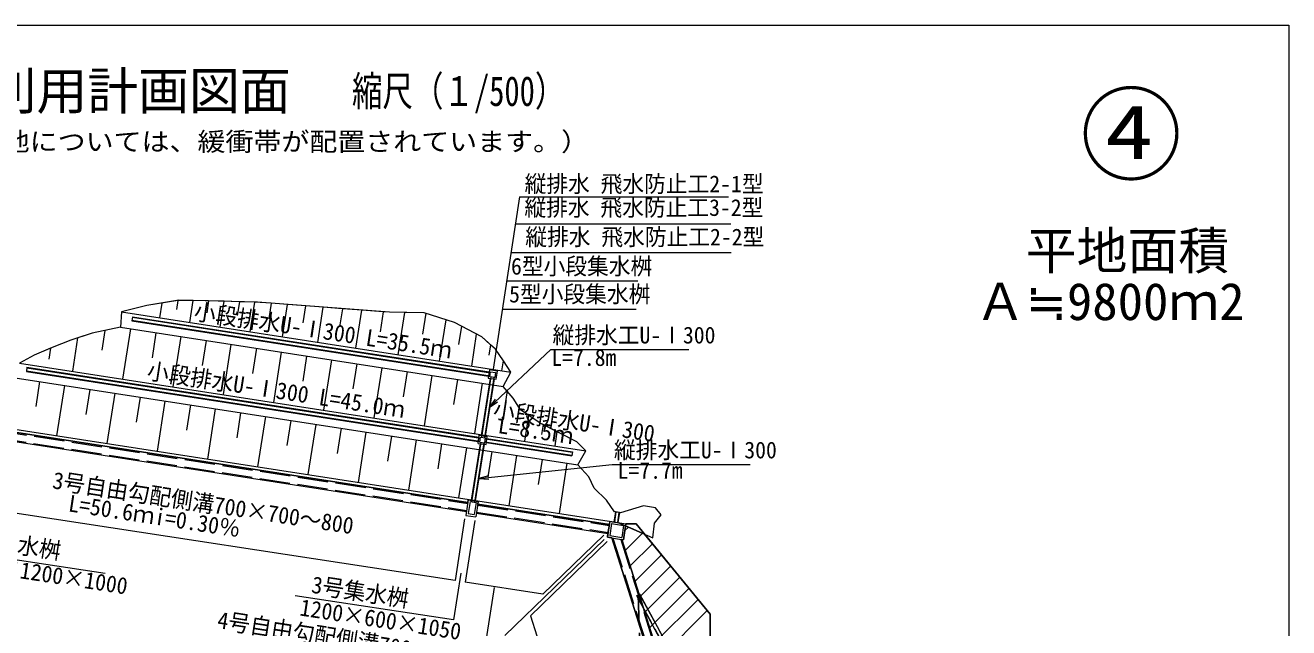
# Model space of a CAD drawing. Units: millimetres on the paper. Extents: x 0 to 442, y -44 to 297.
# Drawn here: x 171.6 to 420, y 178.6 to 297 of the extents above; entities that cross this region are included whole.
import ezdxf
from ezdxf.enums import TextEntityAlignment as Align

# ---------------------------------------------------------------- set-up
doc = ezdxf.new("R2010")
doc.units = ezdxf.units.MM
doc.linetypes.add('DASHED', pattern=[7.5, 6, -1.5])
for name, color, linetype, lineweight in [('_0-3_①．雨水', 7, 'Continuous', 9), ('①．雨水', 7, 'Continuous', 9), ('③．地下', 7, 'Continuous', 9), ('造成地', 7, 'Continuous', 9)]:
    doc.layers.add(name, color=color, linetype=linetype, lineweight=lineweight)
doc.styles.add('ＭＳ ゴシック', font='')
doc.styles.get('ＭＳ ゴシック').set_extended_font_data('MS Gothic')

msp = doc.modelspace()

# ---------------------------------------------------------------- linework, layer by layer
at = {"layer": '_0-3_①．雨水'}
for p, q in [((268.776, 263.28), (263.597, 229.44)), ((268.776, 263.28), (309.869, 263.281)), ((267.965, 257.983), (310.333, 257.984)), ((267.108, 252.386), (310.419, 252.387)), ((266.252, 246.789), (292.025, 246.79)), ((265.395, 241.192), (291.676, 241.193)), ((262.77, 221.879), (274.918, 233.293)), ((274.918, 233.293), (302.047, 233.294)), ((263.999, 223.492), (262.77, 221.879)), ((262.77, 221.879), (264.456, 223.006)), ((260.732, 207.903), (286.987, 210.693)), ((286.987, 210.693), (314.116, 210.694)), ((262.686, 208.446), (260.732, 207.903)), ((260.732, 207.903), (262.756, 207.783)), ((256.119, 187.859), (158.327, 202.825)), ((257.973, 199.973), (256.119, 187.859)), ((259.95, 199.67), (258.088, 187.506)), ((285.321, 196.784), (273.317, 185.176)), ((187.266, 189.235), (156.813, 193.895)), ((285.401, 195.947), (265.882, 177.072)), ((285.994, 195.53), (270.901, 180.936)), ((257.207, 189.288), (255.801, 180.102)), ((273.317, 185.176), (258.088, 187.506)), ((263.75, 186.484), (261.127, 169.341)), ((255.801, 180.102), (224.618, 184.874)), ((270.901, 180.936), (311.066, 54.973))]:
    msp.add_line(p, q, dxfattribs=at)
at = {"layer": '①．雨水'}
for p, q in [((192.53, 238.917), (262.646, 228.062)), ((192.547, 239.025), (262.96, 228.124)), ((192.639, 239.618), (263.052, 228.717)), ((192.656, 239.727), (262.772, 228.872)), ((171.774, 228.975), (260.658, 215.215)), ((171.79, 229.084), (260.971, 215.278)), ((171.882, 229.677), (261.063, 215.871)), ((171.899, 229.786), (260.783, 216.025)), ((262.832, 229.257), (262.587, 227.676)), ((264.413, 229.013), (262.832, 229.257)), ((262.929, 227.927), (263.082, 228.915)), ((263.082, 228.915), (264.07, 228.762)), ((264.07, 228.762), (263.917, 227.774)), ((264.168, 227.431), (264.413, 229.013)), ((262.982, 227.615), (261.238, 216.349)), ((263.127, 227.896), (261.291, 216.038)), ((263.72, 227.804), (261.884, 215.946)), ((263.773, 227.493), (262.029, 216.227)), ((262.587, 227.676), (264.168, 227.431)), ((263.917, 227.774), (262.929, 227.927)), ((158.47, 218.71), (258.597, 203.209)), ((158.375, 216.903), (258.321, 201.43)), ((260.598, 214.83), (260.843, 216.411)), ((260.843, 216.411), (262.424, 216.166)), ((260.993, 214.768), (259.271, 203.641)), ((261.138, 215.049), (259.324, 203.329)), ((261.731, 214.958), (259.916, 203.238)), ((261.784, 214.646), (260.061, 203.519)), ((260.598, 214.83), (262.179, 214.585)), ((260.94, 215.08), (261.093, 216.068)), ((260.94, 215.08), (261.929, 214.927)), ((261.093, 216.068), (262.082, 215.915)), ((261.929, 214.927), (262.082, 215.915)), ((261.959, 215.125), (279.055, 212.478)), ((262.051, 215.718), (279.147, 213.071)), ((262.179, 214.585), (262.424, 216.166)), ((262.239, 214.97), (279.038, 212.369)), ((262.364, 215.78), (279.164, 213.18)), ((279.164, 213.18), (279.038, 212.369)), ((258.678, 203.733), (258.203, 200.669)), ((259.027, 203.375), (258.66, 201.004)), ((258.678, 203.733), (260.654, 203.427)), ((259.027, 203.375), (260.213, 203.192)), ((260.213, 203.192), (259.846, 200.82)), ((260.654, 203.427), (260.18, 200.364)), ((260.573, 202.903), (286.434, 198.9)), ((258.203, 200.669), (260.18, 200.364)), ((258.66, 201.004), (259.846, 200.82)), ((260.298, 201.124), (286.158, 197.121)), ((286.53, 199.522), (286.04, 196.36)), ((286.864, 199.066), (286.497, 196.694)), ((286.53, 199.522), (289.692, 199.033)), ((286.864, 199.066), (289.236, 198.699)), ((289.692, 199.033), (289.203, 195.87)), ((286.04, 196.36), (289.203, 195.87)), ((286.497, 196.694), (288.869, 196.327)), ((289.236, 198.699), (288.869, 196.327)), ((286.902, 196.227), (329.897, 60.574)), ((288.888, 195.919), (331.816, 60.479))]:
    msp.add_line(p, q, dxfattribs=at)
at = {"layer": '①．雨水', "linetype": 'DASHED'}
for p, q in [((158.386, 217.104), (258.352, 201.628)), ((158.46, 218.509), (258.566, 203.012)), ((260.328, 201.322), (286.189, 197.318)), ((260.542, 202.706), (286.397, 198.703)), ((287.123, 196.192), (330.111, 60.564)), ((288.667, 195.953), (331.603, 60.49))]:
    msp.add_line(p, q, dxfattribs=at)
at = {"layer": '③．地下', "color": 3}
for p, q in [((291.801, 184.834), (292.41, 185.158)), ((348.594, 80.829), (291.803, 184.831)), ((349.177, 81.202), (292.408, 185.161))]:
    msp.add_line(p, q, dxfattribs=at)
at = {"layer": '③．地下', "linetype": 'DASHED'}
for p, q in [((348.632, 80.853), (291.842, 184.852)), ((349.139, 81.178), (292.369, 185.14))]:
    msp.add_line(p, q, dxfattribs=at)
at = {"layer": '③．地下', "linetype": 'DASHED', "lineweight": 25}
msp.add_line((294.202, 119.103), (292.106, 184.996), dxfattribs=at)
at = {"layer": '造成地'}
for p, q in [((0.225, 297.049), (420.04, 297.049)), ((420.04, 297.049), (420.04, 0.012)), ((195.483, 241.92), (190.459, 240.674)), ((195.483, 241.92), (190.459, 240.674)), ((201.764, 242.971), (195.483, 241.92)), ((201.57, 242.939), (195.483, 241.92)), ((198.003, 239.506), (198.454, 242.417)), ((201.57, 242.939), (201.29, 241.132)), ((204.6, 242.904), (201.57, 242.939)), ((217.203, 242.605), (201.764, 242.971)), ((203.932, 238.588), (204.6, 242.904)), ((207.625, 242.832), (204.6, 242.904)), ((207.625, 242.832), (207.261, 240.481)), ((210.649, 242.761), (207.625, 242.832)), ((209.861, 237.67), (210.649, 242.761)), ((213.674, 242.689), (210.649, 242.761)), ((213.674, 242.689), (213.25, 239.95)), ((216.698, 242.617), (213.674, 242.689)), ((215.791, 236.752), (216.698, 242.617)), ((219.932, 242.395), (216.698, 242.617)), ((243.175, 240.608), (217.203, 242.605)), ((219.932, 242.395), (219.458, 239.333)), ((223.161, 242.147), (219.932, 242.395)), ((222.173, 235.764), (223.161, 242.147)), ((226.66, 241.878), (223.161, 242.147)), ((226.66, 241.878), (226.145, 238.553)), ((230.159, 241.609), (226.66, 241.878)), ((229.088, 234.694), (230.159, 241.609)), ((233.95, 241.317), (230.159, 241.609)), ((233.95, 241.317), (233.392, 237.716)), ((237.74, 241.026), (233.95, 241.317)), ((236.581, 233.534), (237.74, 241.026)), ((241.946, 240.703), (237.74, 241.026)), ((190.459, 240.674), (190.312, 237.661)), ((190.459, 240.674), (190.312, 237.661)), ((190.459, 240.674), (267.041, 228.818)), ((192.656, 239.727), (192.53, 238.917)), ((192.53, 238.916), (262.646, 228.061)), ((192.547, 239.025), (262.96, 228.124)), ((192.639, 239.618), (263.052, 228.717)), ((192.656, 239.726), (262.772, 228.872)), ((241.946, 240.703), (241.335, 236.751)), ((243.175, 240.608), (241.946, 240.703)), ((246.18, 240.56), (243.175, 240.608)), ((250.03, 240.497), (243.175, 240.608)), ((244.893, 232.247), (246.18, 240.56)), ((250.03, 240.497), (246.18, 240.56)), ((250.335, 240.401), (249.697, 236.283)), ((255.962, 238.628), (250.03, 240.497)), ((255.962, 238.628), (250.03, 240.497)), ((253.056, 230.983), (254.32, 239.146)), ((261.355, 235.77), (255.962, 238.628)), ((261.355, 235.77), (255.962, 238.628)), ((184.738, 236.5), (180.508, 235.131)), ((184.738, 236.5), (181.918, 235.588)), ((190.312, 237.661), (184.738, 236.5)), ((187.198, 237.013), (184.738, 236.5)), ((187.198, 237.013), (186.604, 233.176)), ((190.312, 237.661), (187.198, 237.013)), ((190.312, 237.661), (265.577, 226.009)), ((190.78, 227.47), (192.31, 237.352)), ((197.251, 236.587), (196.486, 231.646)), ((257.352, 237.891), (256.793, 234.275)), ((259.359, 230.007), (260.335, 236.311)), ((176.878, 233.67), (173.298, 232.2)), ((180.508, 235.131), (176.54, 233.531)), ((180.508, 235.131), (176.878, 233.67)), ((181.918, 235.588), (180.508, 235.131)), ((180.898, 229), (181.918, 235.588)), ((200.662, 225.94), (202.192, 235.822)), ((207.133, 235.057), (206.368, 230.116)), ((210.544, 224.41), (212.074, 234.292)), ((263.047, 234.22), (261.355, 235.77)), ((264.013, 233.334), (261.355, 235.77)), ((263.047, 234.22), (262.726, 232.15)), ((264.013, 233.334), (263.047, 234.22)), ((173.298, 232.2), (170.436, 230.619)), ((173.298, 232.2), (170.436, 230.619)), ((176.54, 233.531), (173.298, 232.2)), ((176.54, 233.531), (176.212, 231.411)), ((217.015, 233.527), (216.25, 228.586)), ((220.426, 222.88), (221.956, 232.762)), ((226.897, 231.997), (226.132, 227.056)), ((230.308, 221.35), (231.838, 231.232)), ((265.594, 231.066), (264.013, 233.334)), ((265.594, 231.066), (264.013, 233.334)), ((170.436, 230.619), (281.808, 213.378)), ((171.899, 229.786), (171.774, 228.975)), ((171.774, 228.975), (260.658, 215.214)), ((171.79, 229.084), (260.971, 215.277)), ((171.882, 229.677), (261.063, 215.87)), ((171.899, 229.785), (260.783, 216.025)), ((236.779, 230.467), (236.014, 225.526)), ((240.19, 219.82), (241.72, 229.702)), ((246.661, 228.938), (245.896, 223.997)), ((262.832, 229.257), (262.587, 227.676)), ((264.413, 229.012), (262.832, 229.257)), ((262.929, 227.926), (263.082, 228.915)), ((263.082, 228.915), (264.07, 228.762)), ((264.07, 228.762), (263.917, 227.773)), ((264.168, 227.431), (264.413, 229.012)), ((265.288, 229.09), (265.594, 231.066)), ((265.577, 226.009), (267.041, 228.818)), ((265.577, 226.009), (267.041, 228.818)), ((267.041, 228.818), (265.594, 231.066)), ((267.041, 228.818), (265.594, 231.066)), ((169.555, 227.72), (280.224, 210.587)), ((174.387, 226.972), (173.626, 222.054)), ((177.798, 216.325), (179.328, 226.207)), ((250.072, 218.291), (251.602, 228.173)), ((256.543, 227.408), (255.778, 222.467)), ((259.954, 216.761), (261.484, 226.643)), ((262.982, 227.615), (261.238, 216.349)), ((263.127, 227.896), (261.291, 216.037)), ((263.72, 227.804), (261.884, 215.945)), ((263.773, 227.492), (262.029, 216.227)), ((262.587, 227.676), (264.168, 227.431)), ((263.917, 227.773), (262.929, 227.926)), ((184.269, 225.442), (183.504, 220.501)), ((187.681, 214.795), (189.21, 224.677)), ((194.151, 223.912), (193.386, 218.971)), ((267.52, 223.685), (265.577, 226.009)), ((267.52, 223.685), (265.577, 226.009)), ((266.31, 225.132), (265.73, 221.39)), ((268.981, 221.435), (267.52, 223.685)), ((268.981, 221.435), (267.52, 223.685)), ((197.563, 213.265), (199.092, 223.147)), ((204.033, 222.382), (203.269, 217.441)), ((207.445, 211.735), (208.975, 221.617)), ((272.839, 218.814), (268.981, 221.435)), ((272.839, 218.814), (268.981, 221.435)), ((156.916, 219.558), (288.113, 199.247)), ((158.47, 218.71), (258.597, 203.209)), ((258.597, 203.209), (158.47, 218.71)), ((158.47, 218.71), (258.597, 203.209)), ((213.916, 220.852), (213.151, 215.911)), ((217.327, 210.205), (218.857, 220.087)), ((223.798, 219.323), (223.033, 214.382)), ((269.836, 215.231), (270.624, 220.318)), ((273.383, 218.534), (272.839, 218.814)), ((280.052, 215.116), (272.839, 218.814)), ((158.375, 216.903), (258.321, 201.43)), ((227.209, 208.676), (228.739, 218.558)), ((233.68, 217.793), (232.915, 212.852)), ((237.091, 207.146), (238.621, 217.028)), ((243.562, 216.263), (242.797, 211.322)), ((260.598, 214.829), (260.843, 216.41)), ((260.843, 216.41), (262.424, 216.165)), ((273.383, 218.534), (273.079, 216.568)), ((280.052, 215.116), (273.383, 218.534)), ((275.765, 214.313), (276.196, 217.092)), ((246.973, 205.616), (248.503, 215.498)), ((253.444, 214.733), (252.679, 209.792)), ((256.855, 204.086), (258.385, 213.968)), ((260.993, 214.768), (259.271, 203.641)), ((261.138, 215.049), (259.324, 203.329)), ((261.731, 214.957), (259.916, 203.237)), ((261.784, 214.646), (260.061, 203.518)), ((260.598, 214.829), (262.179, 214.584)), ((260.94, 215.08), (261.093, 216.068)), ((260.94, 215.08), (261.929, 214.927)), ((261.093, 216.068), (262.081, 215.915)), ((261.929, 214.927), (262.081, 215.915)), ((261.959, 215.124), (279.055, 212.478)), ((262.051, 215.717), (279.147, 213.071)), ((262.179, 214.584), (262.424, 216.165)), ((262.239, 214.97), (279.038, 212.369)), ((262.364, 215.78), (279.164, 213.179)), ((281.808, 213.378), (280.052, 215.116)), ((281.808, 213.378), (280.052, 215.116)), ((263.326, 213.203), (262.561, 208.262)), ((266.737, 202.556), (268.267, 212.438)), ((273.208, 211.673), (272.443, 206.732)), ((279.164, 213.179), (279.038, 212.369)), ((280.224, 210.587), (281.808, 213.378)), ((280.224, 210.587), (281.808, 213.378)), ((276.619, 201.026), (278.149, 210.908)), ((282.369, 208.231), (280.224, 210.587)), ((282.369, 208.231), (280.224, 210.587)), ((283.466, 206.037), (282.369, 208.231)), ((283.466, 206.037), (282.369, 208.231)), ((285.888, 203.639), (283.466, 206.037)), ((285.888, 203.639), (283.466, 206.037)), ((258.678, 203.732), (258.203, 200.669)), ((258.597, 203.209), (258.678, 203.733)), ((258.678, 203.733), (258.597, 203.209)), ((259.027, 203.375), (258.66, 201.003)), ((258.678, 203.733), (260.654, 203.427)), ((260.654, 203.427), (258.678, 203.733)), ((258.678, 203.732), (260.654, 203.427)), ((259.027, 203.375), (260.213, 203.191)), ((260.213, 203.191), (259.846, 200.82)), ((260.654, 203.427), (260.18, 200.363)), ((260.654, 203.427), (260.573, 202.903)), ((260.573, 202.903), (260.654, 203.427)), ((260.573, 202.903), (286.434, 198.9)), ((286.434, 198.9), (260.573, 202.903)), ((260.573, 202.903), (286.434, 198.899)), ((287.422, 201.377), (285.888, 203.639)), ((287.422, 201.377), (285.888, 203.639)), ((287.608, 201.349), (287.307, 199.402)), ((287.717, 201.332), (287.416, 199.385)), ((288.623, 201.192), (287.422, 201.377)), ((287.608, 201.349), (287.422, 201.377)), ((288.419, 201.223), (287.608, 201.349)), ((293.156, 202.514), (288.623, 201.192)), ((293.156, 202.514), (288.623, 201.192)), ((295.537, 202.145), (293.156, 202.514)), ((295.537, 202.145), (293.156, 202.514)), ((296.603, 200.742), (295.537, 202.145)), ((296.603, 200.742), (295.537, 202.145)), ((258.203, 200.669), (260.18, 200.363)), ((258.66, 201.003), (259.846, 200.82)), ((260.298, 201.124), (286.158, 197.12)), ((286.53, 199.522), (286.04, 196.36)), ((286.155, 197.101), (286.434, 198.9)), ((286.434, 198.9), (286.525, 199.493)), ((286.864, 199.065), (286.497, 196.694)), ((286.525, 199.493), (289.692, 199.033)), ((286.53, 199.522), (289.692, 199.032)), ((286.864, 199.065), (289.236, 198.698)), ((288.31, 201.24), (288.009, 199.293)), ((288.113, 199.247), (294.978, 196.267)), ((288.419, 201.223), (288.117, 199.276)), ((288.623, 201.192), (288.419, 201.223)), ((289.203, 195.87), (289.692, 199.033)), ((289.692, 199.033), (289.203, 195.87)), ((289.692, 199.032), (289.203, 195.87)), ((289.692, 199.033), (289.624, 198.591)), ((289.692, 199.033), (291.676, 199.033)), ((291.676, 199.033), (289.692, 199.033)), ((291.676, 199.033), (306.284, 181.214)), ((306.284, 181.214), (291.676, 199.033)), ((294.978, 196.267), (295.33, 199.11)), ((294.978, 196.267), (295.33, 199.11)), ((295.33, 199.11), (296.603, 200.742)), ((295.33, 199.11), (296.603, 200.742)), ((286.04, 196.36), (286.155, 197.101)), ((286.902, 196.227), (286.04, 196.36)), ((286.04, 196.36), (289.203, 195.87)), ((286.497, 196.694), (288.869, 196.326)), ((289.236, 198.698), (288.869, 196.326)), ((289.624, 198.591), (289.203, 195.87)), ((289.48, 197.662), (290.172, 198.353)), ((289.572, 193.761), (292.955, 197.145)), ((289.624, 198.591), (294.978, 196.267)), ((293.372, 196.964), (289.624, 198.591)), ((306.284, 181.214), (293.372, 196.964)), ((329.897, 60.574), (286.902, 196.227)), ((286.902, 196.226), (329.897, 60.574)), ((331.816, 60.479), (288.888, 195.919)), ((288.888, 195.919), (289.203, 195.87)), ((331.816, 60.479), (288.888, 195.919)), ((289.203, 195.87), (288.888, 195.919)), ((288.888, 195.919), (331.816, 60.479)), ((289.203, 195.87), (288.888, 195.919)), ((288.888, 195.919), (331.816, 60.479)), ((290.532, 190.73), (294.901, 195.099)), ((291.493, 187.699), (296.7, 192.905)), ((292.454, 184.667), (298.498, 190.711)), ((293.415, 181.636), (300.296, 188.518)), ((294.376, 178.605), (302.095, 186.324)), ((295.336, 175.573), (303.893, 184.13)), ((296.297, 172.542), (305.692, 181.937)), ((306.284, 181.214), (306.285, 172.782)), ((306.285, 172.782), (306.284, 181.214)), ((306.285, 172.782), (306.284, 181.214))]:
    msp.add_line(p, q, dxfattribs=at)
at = {"layer": '造成地', "linetype": 'DASHED'}
for p, q in [((158.386, 217.104), (258.352, 201.628)), ((158.46, 218.509), (258.566, 203.011)), ((260.328, 201.322), (286.189, 197.318)), ((260.542, 202.705), (286.397, 198.703)), ((287.123, 196.192), (330.111, 60.563)), ((288.667, 195.953), (331.603, 60.49))]:
    msp.add_line(p, q, dxfattribs=at)

# ---------------------------------------------------------------- texts
at = {"layer": '_0-3_①．雨水', "style": 'ＭＳ ゴシック', "width": 0.95}
for s, rotation, p in [('縦排水 飛水防止工2-1型', 0.002, (269.761, 263.224)), ('縦排水 飛水防止工3-2型', 0.002, (269.717, 258.563)), ('縦排水 飛水防止工2-2型', 0.002, (269.897, 252.777)), ('6型小段集水桝', 0.002, (267.088, 247.024)), ('5型小段集水桝', 0.002, (266.713, 241.545)), ('小段排水U-Ⅰ300 L=35.5ｍ', 351.299, (204.444, 238.266)), ('縦排水工U-Ⅰ300', 0.002, (275.265, 233.483)), ('L=7.8m', 0.002, (275.026, 229.065)), ('小段排水U-Ⅰ300 L=45.0ｍ', 351.299, (195.209, 226.578)), ('小段排水U-Ⅰ300', 351.299, (263.271, 218.948)), ('L=8.5ｍ', 351.299, (264.233, 215.906)), ('縦排水工U-Ⅰ300', 0.002, (287.334, 210.883)), ('3号自由勾配側溝700×700～800', 351.299, (176.609, 205.025)), ('L=7.7m', 0.002, (288.059, 206.869)), (' L=50.6ｍi=0.30％', 351.299, (177.635, 200.822)), ('2号集水桝', 351.299, (159.125, 193.925)), ('1200×1200×1000', 351.299, (157.546, 189.274)), ('3号集水桝', 351.299, (227.532, 184.497)), ('1200×600×1050', 351.299, (225.239, 180.022)), ('4号自由勾配側溝700×800', 351.299, (209.029, 177.546))]:
    msp.add_text(s, height=3.299, rotation=rotation, dxfattribs=at).set_placement(p, align=Align.BOTTOM_LEFT)
at = {"layer": '造成地', "style": 'ＭＳ ゴシック'}
msp.add_text('土地利用計画図面', height=7.331, rotation=0.002, dxfattribs=at).set_placement((143.767, 278.286), align=Align.BOTTOM_LEFT)
for s, height, width, p in [('縮尺（１/500）', 5.865, 0.75, (235.809, 279.417)), ('（④区画地については、緩衝帯が配置されています。）', 3.666, 1.1, (144.923, 271.236))]:
    msp.add_text(s, height=height, rotation=0.002, dxfattribs=dict(at, width=width)).set_placement(p, align=Align.BOTTOM_LEFT)
at = {"layer": '造成地', "color": 1, "style": 'ＭＳ ゴシック'}
for s, height, p in [('④', 14.66, (379.043, 263.818)), ('\u3000平地面積', 7.331, (358.318, 246.87)), ('Ａ≒9800ｍ2', 7.331, (358.318, 236.87))]:
    msp.add_text(s, height=height, rotation=0.002, dxfattribs=at).set_placement(p, align=Align.BOTTOM_LEFT)

doc.saveas('drawing.dxf')
